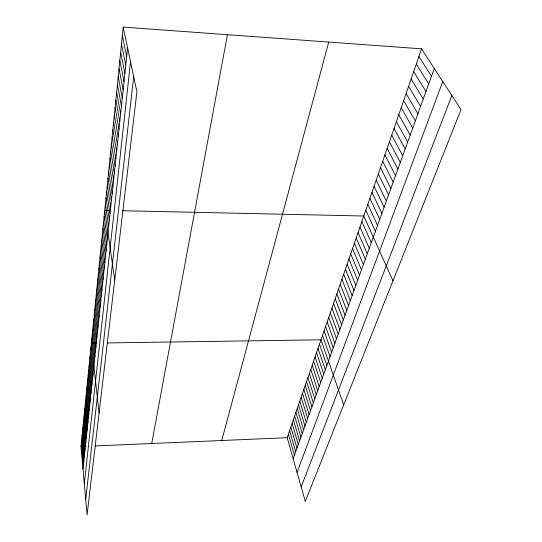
<?xml version="1.0" encoding="UTF-8"?>
<svg xmlns="http://www.w3.org/2000/svg" width="542" height="542" viewBox="0 0 542 542"><rect width="100%" height="100%" fill="white"/><g stroke="black" fill="none" stroke-linecap="round" stroke-linejoin="round"><path stroke-width="0.81" d="M123.197 27.1L136.896 91.767L87.093 514.9L80.988 446.561L123.197 27.1L421.574 48.827L461.012 109.62L305.302 501.411L287.185 437.692L421.574 48.827M82.994 468.993L127.594 47.865M84.308 483.728L130.534 61.747M85.704 499.331L133.691 76.659M151.713 443.519L227.444 34.688M221.766 440.504L328.723 42.066M293.147 458.661L434.311 68.455M297.057 472.407L442.78 81.524M301.189 486.933L451.852 95.507M80.988 446.561L86.239 446.33M95.209 445.944L287.185 437.692M96.435 343.1L91.395 343.174L99.071 413.167M107.33 342.944L321.02 339.8L343.682 404.854M110.886 210.479L104.762 210.343L114.735 280.038M122.567 210.73L363.797 216.014L392.984 280.783M418.919 56.517L431.493 76.246M416.29 64.119L428.708 83.935M413.695 71.619L425.965 91.53M411.134 79.03L423.248 99.023M408.607 86.354L420.572 106.428M406.107 93.583L417.929 113.739M403.641 100.731L415.314 120.954M401.202 107.79L412.74 128.088M398.79 114.762L410.192 135.127M396.405 121.652L407.672 142.085M394.054 128.468L405.186 148.955M391.731 135.195L402.733 155.744M389.427 141.848L400.308 162.451M387.157 148.42L397.909 169.084M384.908 154.917L395.538 175.628M382.693 161.347L393.194 182.105M380.498 167.695L390.884 188.501M378.323 173.975L388.594 194.822M376.182 180.181L386.338 201.068M374.061 186.319L384.102 207.247M371.961 192.39L381.893 213.358M369.888 198.399L379.705 219.395M367.835 204.334L377.55 225.364M365.803 210.208L375.41 231.265M361.873 221.59L371.277 242.701M359.963 227.105L369.271 248.243M358.079 232.572L367.286 253.731M356.209 237.972L365.322 259.151M354.36 243.324L363.384 264.523M352.53 248.615L361.46 269.835M350.721 253.852L359.556 275.085M348.926 259.042L357.679 280.289M347.151 264.178L355.816 285.438M345.396 269.259L353.973 290.532M343.655 274.293L352.151 295.573M341.934 279.272L350.342 300.566M340.234 284.204L348.553 305.505M338.54 289.089L346.785 310.397M336.873 293.927L345.037 315.234M335.22 298.717L343.303 320.031M333.581 303.459L341.582 324.773M331.955 308.154L339.881 329.475M330.349 312.802L338.201 334.123M328.757 317.409L336.535 338.73M327.178 321.975L334.881 343.296M325.613 326.494L333.249 347.815M324.069 330.972L331.629 352.286M322.537 335.403L330.031 356.717M319.516 344.15L326.867 365.457M318.025 348.465L325.308 369.759M316.548 352.74L323.764 374.027M315.085 356.975L322.239 378.255M313.635 361.168L320.722 382.442M312.199 365.322L319.224 386.588M310.776 369.441L317.734 390.694M309.36 373.526L316.264 394.766M307.964 377.571L314.807 398.804M306.582 381.582L313.357 402.801M305.207 385.552L311.928 406.757M303.845 389.495L310.505 410.687M302.497 393.397L309.096 414.576M301.156 397.266L307.707 418.431M299.834 401.1L306.325 422.252M298.52 404.901L304.95 426.039M297.219 408.675L303.595 429.792M295.925 412.408L302.246 433.512M294.645 416.114L300.912 437.198M293.378 419.786L299.59 440.856M292.118 423.431L298.283 444.474M290.871 427.042L296.982 448.071M289.631 430.619L295.695 451.628M288.405 434.176L294.414 455.165M122.336 35.63L126.679 56.524M121.489 44.044L125.778 65.054M120.656 52.35L124.884 73.468M119.829 60.541L124.003 81.767M119.016 68.624L123.136 89.958M118.217 76.598L122.282 98.027M117.424 84.471L121.442 105.995M116.645 92.235L120.609 113.854M115.873 99.904L119.789 121.604M115.107 107.472L118.976 129.253M114.355 114.945L118.176 136.808M113.617 122.323L117.384 144.26M112.885 129.606L116.605 151.611M112.16 136.801L115.839 158.867M111.442 143.901L115.08 166.035M110.737 150.913L114.328 173.108M110.04 157.844L113.59 180.093M109.355 164.687L112.858 186.99M108.671 171.448L112.14 193.806M108 178.128L111.428 200.526M107.336 184.727L110.724 207.173M106.679 191.245L110.026 213.731M106.036 197.688L109.342 220.215M105.392 204.049L108.664 226.617M104.152 216.38L107.35 239.008M103.549 222.349L106.72 245.004M102.96 228.25L106.09 250.932M102.37 234.083L105.466 256.793M101.788 239.855L104.857 262.585M101.219 245.56L104.247 268.317M100.649 251.203L103.651 273.981M100.087 256.786L103.055 279.577M99.532 262.308L102.472 285.119M98.983 267.768L101.889 290.593M98.434 273.175L101.313 296.007M97.899 278.52L100.751 301.366M97.364 283.812L100.189 306.664M96.842 289.049L99.633 311.907M96.32 294.225L99.084 317.09M95.805 299.353L98.542 322.219M95.29 304.421L98 327.293M94.789 309.441L97.472 332.321M94.288 314.407L96.943 337.287M93.793 319.326L96.422 342.205M93.305 324.191L95.907 347.07M92.817 329.008L95.399 351.88M92.336 333.777L94.891 356.65M91.862 338.499L94.396 361.365M90.927 347.801L93.407 370.653M90.467 352.388L92.926 375.227M90.013 356.921L92.445 379.752M89.559 361.412L91.971 384.237M89.112 365.864L91.503 388.675M88.664 370.267L91.036 393.072M88.231 374.63L90.575 397.422M87.79 378.953L90.121 401.73M87.364 383.235L89.667 405.992M86.937 387.476L89.22 410.219M86.51 391.676L88.78 414.4M86.097 395.836L88.339 418.546M85.677 399.955L87.906 422.652M85.27 404.041L87.472 426.717M84.864 408.085L87.045 430.741M84.457 412.089L86.625 434.725M84.057 416.06L86.205 438.681M83.664 419.996L85.792 442.59M83.272 423.891L85.379 446.466M82.879 427.76L84.972 450.307M82.499 431.588L84.572 454.115M82.113 435.382L84.173 457.888M81.734 439.142L83.773 461.621M81.361 442.868L83.38 465.327"/></g></svg>
